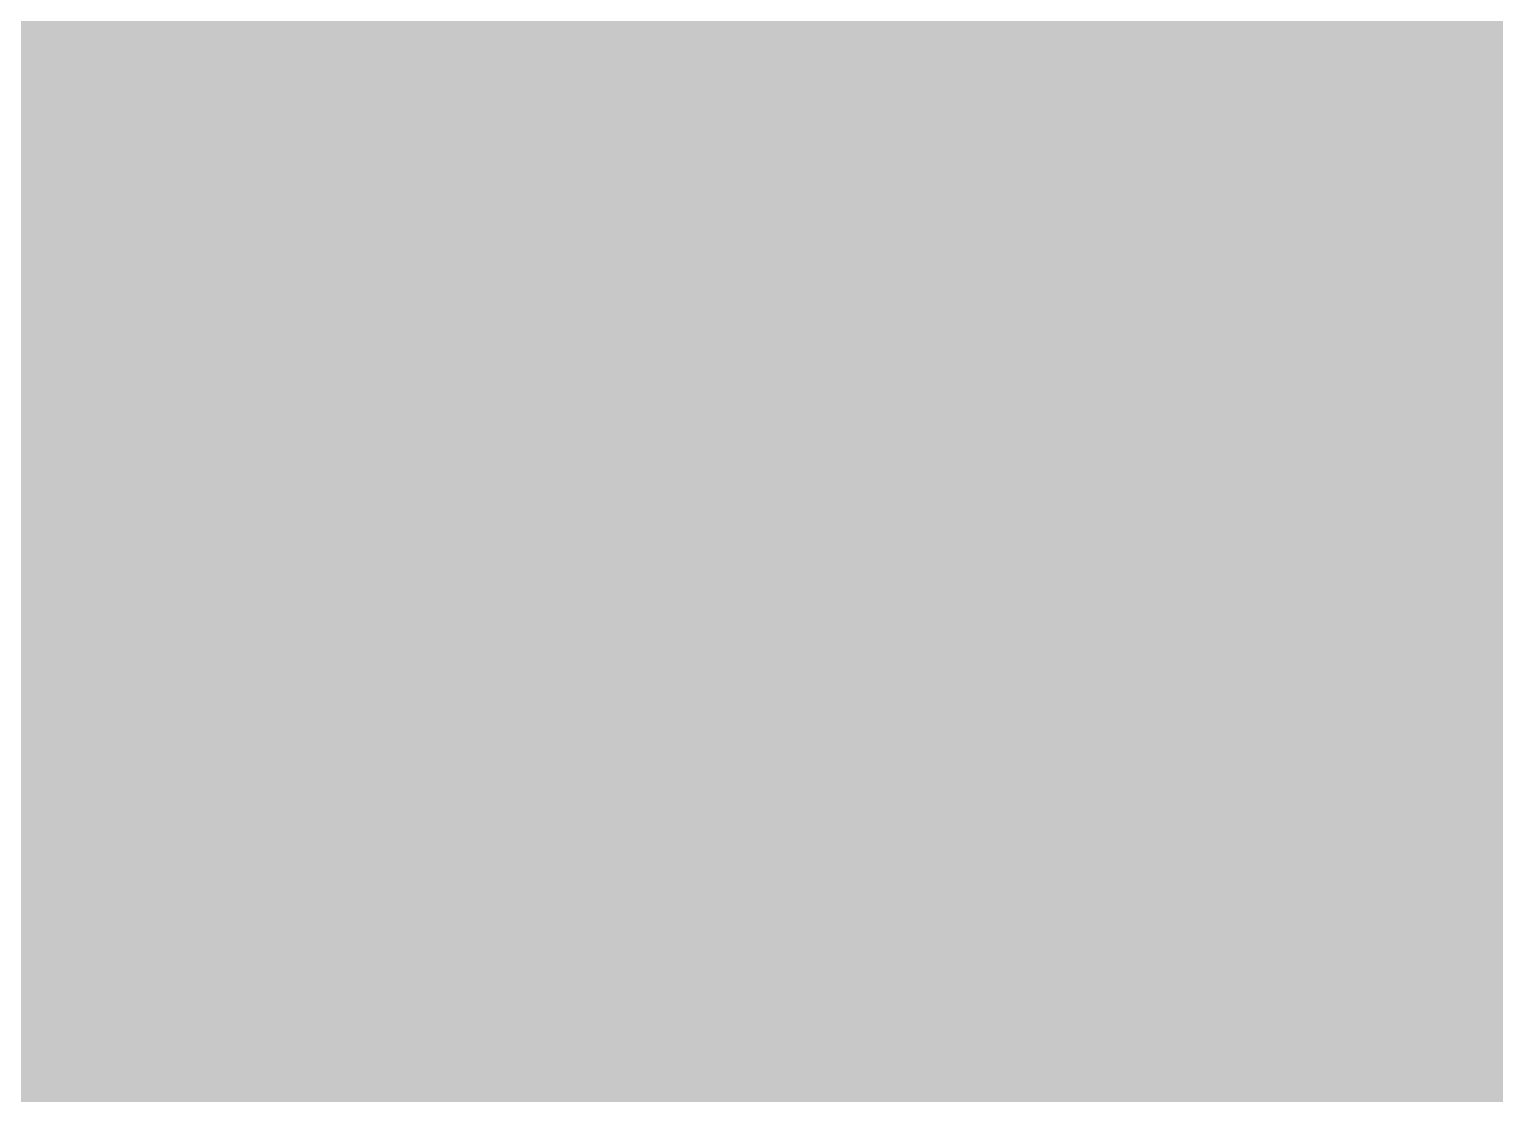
# Model space of a CAD drawing. Header units: inches. Extents: x 267136 to 306747, y 5028981 to 5062930.
# Drawn here: x 293007 to 296065, y 5034873 to 5037095 of the extents above; entities that cross this region are included whole.
import ezdxf

# ---------------------------------------------------------------- set-up
doc = ezdxf.new("R2010")
doc.units = ezdxf.units.IN
doc.header["$MEASUREMENT"] = 0

msp = doc.modelspace()

# ---------------------------------------------------------------- hatches: boundary and pattern name
for points in [[(293071.628, 5036894.067), (293006.47, 5036894.189), (292941.313, 5036894.312), (292876.155, 5036894.436), (292810.998, 5036894.56), (292745.84, 5036894.684), (292680.682, 5036894.81), (292615.525, 5036894.936), (292582.946, 5036894.998), (292583.081, 5036964.455), (292583.261, 5037057.062), (292583.441, 5037149.671), (292583.621, 5037242.279), (292616.198, 5037242.216), (292681.352, 5037242.09), (292811.66, 5037241.84), (292876.814, 5037241.716), (292941.968, 5037241.593), (293072.276, 5037241.349), (293072.104, 5037148.74), (293071.931, 5037056.132), (293071.758, 5036963.523), (293071.628, 5036894.067)], [(293560.31, 5036893.175), (293527.731, 5036893.232), (293462.574, 5036893.35), (293397.416, 5036893.468), (293332.259, 5036893.586), (293267.101, 5036893.706), (293201.943, 5036893.825), (293136.786, 5036893.946), (293071.628, 5036894.067), (293071.758, 5036963.523), (293071.931, 5037056.132), (293072.104, 5037148.74), (293072.276, 5037241.349), (293137.43, 5037241.228), (293202.584, 5037241.106), (293267.738, 5037240.986), (293332.892, 5037240.867), (293463.2, 5037240.631), (293528.354, 5037240.514), (293560.931, 5037240.455), (293560.766, 5037147.847), (293560.6, 5037055.239), (293560.435, 5036962.631), (293560.31, 5036893.175)], [(294048.992, 5036892.319), (293983.835, 5036892.431), (293918.677, 5036892.544), (293853.52, 5036892.657), (293723.204, 5036892.885), (293658.047, 5036893), (293592.889, 5036893.116), (293560.31, 5036893.175), (293560.435, 5036962.631), (293560.6, 5037055.239), (293560.766, 5037147.847), (293560.931, 5037240.455), (293593.509, 5037240.397), (293658.663, 5037240.281), (293723.816, 5037240.166), (293788.97, 5037240.052), (293854.125, 5037239.937), (293919.279, 5037239.824), (293984.433, 5037239.712), (294049.587, 5037239.601), (294049.428, 5037146.992), (294049.27, 5037054.384), (294049.111, 5036961.775), (294048.992, 5036892.319)], [(294537.675, 5036891.502), (294505.096, 5036891.556), (294439.938, 5036891.662), (294374.781, 5036891.771), (294309.623, 5036891.879), (294244.465, 5036891.988), (294179.308, 5036892.098), (294114.15, 5036892.208), (294048.992, 5036892.319), (294049.111, 5036961.775), (294049.27, 5037054.384), (294049.428, 5037146.992), (294049.587, 5037239.601), (294114.741, 5037239.489), (294245.049, 5037239.269), (294310.203, 5037239.16), (294375.357, 5037239.052), (294440.511, 5037238.943), (294505.665, 5037238.837), (294538.242, 5037238.783), (294538.09, 5037146.175), (294537.939, 5037053.566), (294537.788, 5036960.958), (294537.675, 5036891.502)], [(295026.357, 5036890.724), (294961.199, 5036890.825), (294896.042, 5036890.927), (294830.884, 5036891.03), (294765.726, 5036891.134), (294700.569, 5036891.238), (294635.411, 5036891.344), (294570.253, 5036891.449), (294537.675, 5036891.502), (294537.788, 5036960.958), (294537.939, 5037053.566), (294538.09, 5037146.175), (294538.242, 5037238.783), (294635.973, 5037238.624), (294701.127, 5037238.52), (294766.281, 5037238.415), (294831.435, 5037238.312), (294896.589, 5037238.208), (294961.743, 5037238.105), (295026.897, 5037238.004), (295026.753, 5037145.396), (295026.609, 5037052.787), (295026.465, 5036960.18), (295026.357, 5036890.724)], [(295515.039, 5036889.982), (295482.46, 5036890.03), (295417.302, 5036890.127), (295352.145, 5036890.225), (295286.987, 5036890.323), (295221.83, 5036890.422), (295156.672, 5036890.521), (295091.514, 5036890.622), (295026.357, 5036890.724), (295026.465, 5036960.18), (295026.609, 5037052.787), (295026.753, 5037145.396), (295026.897, 5037238.004), (295092.051, 5037237.903), (295222.359, 5037237.703), (295287.513, 5037237.604), (295417.821, 5037237.408), (295482.975, 5037237.312), (295515.552, 5037237.263), (295515.278, 5037052.047), (295515.142, 5036959.438), (295515.039, 5036889.982)], [(296003.721, 5036889.279), (295938.563, 5036889.37), (295873.406, 5036889.463), (295808.248, 5036889.556), (295743.091, 5036889.649), (295677.933, 5036889.743), (295612.775, 5036889.839), (295547.618, 5036889.934), (295515.039, 5036889.982), (295515.142, 5036959.438), (295515.278, 5037052.047), (295515.552, 5037237.263), (295548.129, 5037237.215), (295613.283, 5037237.119), (295678.437, 5037237.024), (295743.591, 5037236.931), (295808.745, 5037236.837), (295939.053, 5037236.651), (296004.207, 5037236.56), (296004.078, 5037143.952), (296003.948, 5037051.344), (296003.818, 5036958.735), (296003.721, 5036889.279)], [(296492.403, 5036888.614), (296459.824, 5036888.657), (296394.667, 5036888.744), (296329.509, 5036888.831), (296264.352, 5036888.92), (296134.036, 5036889.098), (296068.879, 5036889.188), (296003.721, 5036889.279), (296003.818, 5036958.735), (296003.948, 5037051.344), (296004.078, 5037143.952), (296004.207, 5037236.56), (296069.361, 5037236.469), (296199.669, 5037236.289), (296264.823, 5037236.2), (296329.977, 5037236.112), (296460.285, 5037235.938), (296492.862, 5037235.895), (296492.74, 5037143.287), (296492.617, 5037050.679), (296492.495, 5036958.07), (296492.403, 5036888.614)], [(293070.98, 5036546.787), (293005.819, 5036546.908), (292940.657, 5036547.031), (292875.496, 5036547.154), (292810.335, 5036547.278), (292680.013, 5036547.528), (292614.852, 5036547.654), (292582.271, 5036547.718), (292582.361, 5036594.021), (292582.541, 5036686.63), (292582.721, 5036779.238), (292582.901, 5036871.847), (292582.946, 5036894.998), (292615.525, 5036894.936), (292680.682, 5036894.81), (292745.84, 5036894.684), (292810.998, 5036894.56), (292876.155, 5036894.436), (292941.313, 5036894.312), (293006.47, 5036894.189), (293071.628, 5036894.067), (293071.585, 5036870.915), (293071.412, 5036778.308), (293071.239, 5036685.699), (293071.066, 5036593.091), (293070.98, 5036546.787)], [(293559.689, 5036545.894), (293527.109, 5036545.952), (293461.947, 5036546.069), (293396.786, 5036546.187), (293266.464, 5036546.425), (293201.302, 5036546.545), (293136.141, 5036546.665), (293070.98, 5036546.787), (293071.066, 5036593.091), (293071.239, 5036685.699), (293071.412, 5036778.308), (293071.585, 5036870.915), (293071.628, 5036894.067), (293136.786, 5036893.946), (293201.943, 5036893.825), (293267.101, 5036893.706), (293332.259, 5036893.586), (293397.416, 5036893.468), (293462.574, 5036893.35), (293527.731, 5036893.232), (293560.31, 5036893.175), (293560.269, 5036870.022), (293559.937, 5036684.806), (293559.772, 5036592.197), (293559.689, 5036545.894)], [(294048.398, 5036545.038), (293983.237, 5036545.15), (293852.915, 5036545.376), (293787.753, 5036545.49), (293722.592, 5036545.604), (293657.431, 5036545.72), (293592.27, 5036545.835), (293559.689, 5036545.894), (293559.772, 5036592.197), (293559.937, 5036684.806), (293560.269, 5036870.022), (293560.31, 5036893.175), (293592.889, 5036893.116), (293658.047, 5036893), (293723.204, 5036892.885), (293853.52, 5036892.657), (293918.677, 5036892.544), (293983.835, 5036892.431), (294048.992, 5036892.319), (294048.953, 5036869.167), (294048.794, 5036776.559), (294048.478, 5036591.343), (294048.398, 5036545.038)], [(294537.107, 5036544.222), (294504.527, 5036544.274), (294439.366, 5036544.382), (294374.204, 5036544.489), (294243.882, 5036544.707), (294178.721, 5036544.817), (294113.56, 5036544.928), (294048.398, 5036545.038), (294048.478, 5036591.343), (294048.794, 5036776.559), (294048.953, 5036869.167), (294048.992, 5036892.319), (294114.15, 5036892.208), (294179.308, 5036892.098), (294244.465, 5036891.988), (294309.623, 5036891.879), (294374.781, 5036891.771), (294439.938, 5036891.662), (294505.096, 5036891.556), (294537.675, 5036891.502), (294537.637, 5036868.351), (294537.486, 5036775.742), (294537.334, 5036683.134), (294537.183, 5036590.525), (294537.107, 5036544.222)], [(295025.817, 5036543.442), (294960.655, 5036543.544), (294895.494, 5036543.646), (294830.333, 5036543.749), (294765.172, 5036543.854), (294700.01, 5036543.958), (294634.849, 5036544.062), (294569.688, 5036544.168), (294537.107, 5036544.222), (294537.183, 5036590.525), (294537.334, 5036683.134), (294537.486, 5036775.742), (294537.637, 5036868.351), (294537.675, 5036891.502), (294570.253, 5036891.449), (294635.411, 5036891.344), (294700.569, 5036891.238), (294765.726, 5036891.134), (294830.884, 5036891.03), (294896.042, 5036890.927), (294961.199, 5036890.825), (295026.357, 5036890.724), (295026.321, 5036867.571), (295026.177, 5036774.963), (295026.033, 5036682.354), (295025.817, 5036543.442)], [(295514.526, 5036542.701), (295481.945, 5036542.75), (295351.623, 5036542.944), (295286.461, 5036543.042), (295221.3, 5036543.142), (295156.139, 5036543.241), (295090.978, 5036543.342), (295025.817, 5036543.442), (295026.033, 5036682.354), (295026.177, 5036774.963), (295026.321, 5036867.571), (295026.357, 5036890.724), (295091.514, 5036890.622), (295156.672, 5036890.521), (295221.83, 5036890.422), (295286.987, 5036890.323), (295352.145, 5036890.225), (295417.302, 5036890.127), (295482.46, 5036890.03), (295515.039, 5036889.982), (295515.005, 5036866.83), (295514.868, 5036774.222), (295514.731, 5036681.613), (295514.594, 5036589.006), (295514.526, 5036542.701)], [(296003.235, 5036541.998), (295938.074, 5036542.09), (295872.912, 5036542.182), (295742.59, 5036542.368), (295612.268, 5036542.558), (295547.106, 5036542.653), (295514.526, 5036542.701), (295514.594, 5036589.006), (295514.731, 5036681.613), (295514.868, 5036774.222), (295515.005, 5036866.83), (295515.039, 5036889.982), (295547.618, 5036889.934), (295612.775, 5036889.839), (295677.933, 5036889.743), (295743.091, 5036889.649), (295808.248, 5036889.556), (295873.406, 5036889.463), (295938.563, 5036889.37), (296003.721, 5036889.279), (296003.689, 5036866.127), (296003.559, 5036773.519), (296003.429, 5036680.91), (296003.3, 5036588.303), (296003.235, 5036541.998)], [(296491.944, 5036541.333), (296459.363, 5036541.376), (296394.202, 5036541.463), (296263.88, 5036541.639), (296198.719, 5036541.728), (296133.557, 5036541.817), (296068.396, 5036541.907), (296003.235, 5036541.998), (296003.3, 5036588.303), (296003.429, 5036680.91), (296003.559, 5036773.519), (296003.689, 5036866.127), (296003.721, 5036889.279), (296068.879, 5036889.188), (296134.036, 5036889.098), (296264.352, 5036888.92), (296329.509, 5036888.831), (296394.667, 5036888.744), (296459.824, 5036888.657), (296492.403, 5036888.614), (296492.373, 5036865.462), (296492.25, 5036772.854), (296492.128, 5036680.245), (296492.005, 5036587.638), (296491.944, 5036541.333)], [(293070.332, 5036199.506), (293005.167, 5036199.628), (292874.837, 5036199.874), (292809.673, 5036199.998), (292744.508, 5036200.122), (292614.178, 5036200.374), (292581.596, 5036200.437), (292581.821, 5036316.197), (292582.001, 5036408.806), (292582.271, 5036547.718), (292614.852, 5036547.654), (292680.013, 5036547.528), (292810.335, 5036547.278), (292875.496, 5036547.154), (292940.657, 5036547.031), (293005.819, 5036546.908), (293070.98, 5036546.787), (293070.894, 5036500.482), (293070.721, 5036407.874), (293070.548, 5036315.267), (293070.375, 5036222.658), (293070.332, 5036199.506)], [(293559.068, 5036198.613), (293526.486, 5036198.671), (293461.321, 5036198.788), (293396.156, 5036198.906), (293330.991, 5036199.025), (293265.826, 5036199.145), (293200.662, 5036199.265), (293135.497, 5036199.385), (293070.332, 5036199.506), (293070.375, 5036222.658), (293070.548, 5036315.267), (293070.721, 5036407.874), (293070.894, 5036500.482), (293070.98, 5036546.787), (293136.141, 5036546.665), (293201.302, 5036546.545), (293266.464, 5036546.425), (293396.786, 5036546.187), (293461.947, 5036546.069), (293527.109, 5036545.952), (293559.689, 5036545.894), (293559.606, 5036499.59), (293559.441, 5036406.981), (293559.109, 5036221.765), (293559.068, 5036198.613)], [(294047.804, 5036197.758), (293982.639, 5036197.87), (293917.475, 5036197.982), (293852.31, 5036198.096), (293787.145, 5036198.209), (293721.98, 5036198.323), (293656.815, 5036198.438), (293591.65, 5036198.555), (293559.068, 5036198.613), (293559.109, 5036221.765), (293559.441, 5036406.981), (293559.606, 5036499.59), (293559.689, 5036545.894), (293592.27, 5036545.835), (293657.431, 5036545.72), (293722.592, 5036545.604), (293787.753, 5036545.49), (293852.915, 5036545.376), (293983.237, 5036545.15), (294048.398, 5036545.038), (294048.319, 5036498.734), (294048.161, 5036406.126), (294048.002, 5036313.519), (294047.844, 5036220.91), (294047.804, 5036197.758)], [(294536.54, 5036196.94), (294503.958, 5036196.994), (294438.793, 5036197.102), (294373.628, 5036197.209), (294308.464, 5036197.317), (294243.299, 5036197.427), (294178.134, 5036197.536), (294112.969, 5036197.646), (294047.804, 5036197.758), (294047.844, 5036220.91), (294048.002, 5036313.519), (294048.161, 5036406.126), (294048.319, 5036498.734), (294048.398, 5036545.038), (294113.56, 5036544.928), (294178.721, 5036544.817), (294243.882, 5036544.707), (294374.204, 5036544.489), (294439.366, 5036544.382), (294504.527, 5036544.274), (294537.107, 5036544.222), (294537.032, 5036497.917), (294536.881, 5036405.31), (294536.729, 5036312.701), (294536.578, 5036220.093), (294536.54, 5036196.94)], [(295025.277, 5036196.162), (294960.112, 5036196.264), (294894.947, 5036196.366), (294764.617, 5036196.572), (294699.452, 5036196.677), (294634.288, 5036196.782), (294569.123, 5036196.888), (294536.54, 5036196.94), (294536.578, 5036220.093), (294536.729, 5036312.701), (294536.881, 5036405.31), (294537.032, 5036497.917), (294537.107, 5036544.222), (294569.688, 5036544.168), (294634.849, 5036544.062), (294700.01, 5036543.958), (294765.172, 5036543.854), (294830.333, 5036543.749), (294895.494, 5036543.646), (294960.655, 5036543.544), (295025.817, 5036543.442), (295025.745, 5036497.139), (295025.601, 5036404.53), (295025.457, 5036311.922), (295025.313, 5036219.313), (295025.277, 5036196.162)], [(295514.013, 5036195.421), (295481.43, 5036195.469), (295416.265, 5036195.565), (295351.101, 5036195.663), (295285.936, 5036195.762), (295220.771, 5036195.86), (295155.606, 5036195.96), (295090.441, 5036196.061), (295025.277, 5036196.162), (295025.313, 5036219.313), (295025.457, 5036311.922), (295025.601, 5036404.53), (295025.745, 5036497.139), (295025.817, 5036543.442), (295090.978, 5036543.342), (295156.139, 5036543.241), (295221.3, 5036543.142), (295286.461, 5036543.042), (295351.623, 5036542.944), (295481.945, 5036542.75), (295514.526, 5036542.701), (295514.457, 5036496.397), (295514.321, 5036403.789), (295514.184, 5036311.181), (295514.047, 5036218.572), (295514.013, 5036195.421)], [(296002.749, 5036194.718), (295937.584, 5036194.81), (295872.419, 5036194.901), (295807.254, 5036194.994), (295742.09, 5036195.088), (295676.925, 5036195.183), (295611.76, 5036195.277), (295546.595, 5036195.373), (295514.013, 5036195.421), (295514.047, 5036218.572), (295514.184, 5036311.181), (295514.321, 5036403.789), (295514.457, 5036496.397), (295514.526, 5036542.701), (295547.106, 5036542.653), (295612.268, 5036542.558), (295742.59, 5036542.368), (295872.912, 5036542.182), (295938.074, 5036542.09), (296003.235, 5036541.998), (296003.17, 5036495.694), (296003.041, 5036403.086), (296002.781, 5036217.87), (296002.749, 5036194.718)], [(296491.485, 5036194.053), (296458.903, 5036194.096), (296393.738, 5036194.183), (296328.573, 5036194.271), (296263.408, 5036194.358), (296198.243, 5036194.447), (296133.079, 5036194.536), (296002.749, 5036194.718), (296002.781, 5036217.87), (296003.041, 5036403.086), (296003.17, 5036495.694), (296003.235, 5036541.998), (296068.396, 5036541.907), (296133.557, 5036541.817), (296198.719, 5036541.728), (296263.88, 5036541.639), (296394.202, 5036541.463), (296459.363, 5036541.376), (296491.944, 5036541.333), (296491.883, 5036495.029), (296491.76, 5036402.421), (296491.638, 5036309.812), (296491.516, 5036217.205), (296491.485, 5036194.053)], [(293069.684, 5035852.226), (293004.515, 5035852.348), (292939.347, 5035852.471), (292874.178, 5035852.594), (292743.842, 5035852.842), (292678.673, 5035852.968), (292613.505, 5035853.094), (292580.921, 5035853.156), (292581.101, 5035945.765), (292581.596, 5036200.437), (292614.178, 5036200.374), (292744.508, 5036200.122), (292809.673, 5036199.998), (292874.837, 5036199.874), (293005.167, 5036199.628), (293070.332, 5036199.506), (293070.202, 5036130.05), (293070.03, 5036037.441), (293069.857, 5035944.834), (293069.684, 5035852.226)], [(293558.447, 5035851.333), (293525.863, 5035851.391), (293460.694, 5035851.508), (293395.526, 5035851.626), (293330.357, 5035851.744), (293265.189, 5035851.864), (293200.021, 5035851.983), (293134.852, 5035852.104), (293069.684, 5035852.226), (293069.857, 5035944.834), (293070.03, 5036037.441), (293070.202, 5036130.05), (293070.332, 5036199.506), (293135.497, 5036199.385), (293200.662, 5036199.265), (293265.826, 5036199.145), (293330.991, 5036199.025), (293396.156, 5036198.906), (293461.321, 5036198.788), (293526.486, 5036198.671), (293559.068, 5036198.613), (293558.944, 5036129.157), (293558.778, 5036036.549), (293558.613, 5035943.94), (293558.447, 5035851.333)], [(294047.21, 5035850.478), (293982.042, 5035850.589), (293916.873, 5035850.702), (293851.705, 5035850.815), (293786.536, 5035850.929), (293721.368, 5035851.043), (293656.2, 5035851.158), (293591.031, 5035851.274), (293558.447, 5035851.333), (293558.613, 5035943.94), (293558.778, 5036036.549), (293558.944, 5036129.157), (293559.068, 5036198.613), (293591.65, 5036198.555), (293656.815, 5036198.438), (293721.98, 5036198.323), (293787.145, 5036198.209), (293852.31, 5036198.096), (293917.475, 5036197.982), (293982.639, 5036197.87), (294047.804, 5036197.758), (294047.685, 5036128.302), (294047.527, 5036035.693), (294047.369, 5035943.086), (294047.21, 5035850.478)], [(294535.973, 5035849.66), (294503.389, 5035849.714), (294438.221, 5035849.821), (294373.052, 5035849.929), (294307.884, 5035850.037), (294242.715, 5035850.146), (294112.379, 5035850.366), (294047.21, 5035850.478), (294047.369, 5035943.086), (294047.527, 5036035.693), (294047.685, 5036128.302), (294047.804, 5036197.758), (294112.969, 5036197.646), (294178.134, 5036197.536), (294243.299, 5036197.427), (294308.464, 5036197.317), (294373.628, 5036197.209), (294438.793, 5036197.102), (294503.958, 5036196.994), (294536.54, 5036196.94), (294536.427, 5036127.484), (294536.276, 5036034.877), (294536.125, 5035942.269), (294535.973, 5035849.66)], [(295024.736, 5035848.882), (294959.568, 5035848.983), (294894.4, 5035849.085), (294829.231, 5035849.188), (294764.063, 5035849.292), (294698.894, 5035849.396), (294633.726, 5035849.502), (294568.557, 5035849.607), (294535.973, 5035849.66), (294536.125, 5035942.269), (294536.276, 5036034.877), (294536.427, 5036127.484), (294536.54, 5036196.94), (294569.123, 5036196.888), (294634.288, 5036196.782), (294699.452, 5036196.677), (294764.617, 5036196.572), (294894.947, 5036196.366), (295025.277, 5036196.162), (295025.169, 5036126.706), (295025.024, 5036034.098), (295024.88, 5035941.489), (295024.736, 5035848.882)], [(295513.5, 5035848.141), (295480.915, 5035848.188), (295415.747, 5035848.285), (295350.579, 5035848.383), (295285.41, 5035848.481), (295220.242, 5035848.58), (295155.073, 5035848.68), (295089.905, 5035848.78), (295024.736, 5035848.882), (295024.88, 5035941.489), (295025.024, 5036034.098), (295025.169, 5036126.706), (295025.277, 5036196.162), (295090.441, 5036196.061), (295155.606, 5036195.96), (295220.771, 5036195.86), (295285.936, 5036195.762), (295351.101, 5036195.663), (295416.265, 5036195.565), (295481.43, 5036195.469), (295514.013, 5036195.421), (295513.91, 5036125.965), (295513.773, 5036033.356), (295513.636, 5035940.748), (295513.5, 5035848.141)], [(296002.263, 5035847.437), (295937.094, 5035847.528), (295806.758, 5035847.714), (295741.589, 5035847.808), (295676.421, 5035847.901), (295611.252, 5035847.997), (295546.084, 5035848.092), (295513.5, 5035848.141), (295513.636, 5035940.748), (295513.773, 5036033.356), (295513.91, 5036125.965), (295514.013, 5036195.421), (295546.595, 5036195.373), (295611.76, 5036195.277), (295676.925, 5036195.183), (295742.09, 5036195.088), (295807.254, 5036194.994), (295872.419, 5036194.901), (295937.584, 5036194.81), (296002.749, 5036194.718), (296002.652, 5036125.262), (296002.522, 5036032.653), (296002.392, 5035940.045), (296002.263, 5035847.437)], [(296491.026, 5035846.772), (296458.442, 5035846.815), (296393.273, 5035846.902), (296328.105, 5035846.989), (296262.936, 5035847.078), (296132.6, 5035847.256), (296067.431, 5035847.347), (296002.263, 5035847.437), (296002.392, 5035940.045), (296002.522, 5036032.653), (296002.652, 5036125.262), (296002.749, 5036194.718), (296133.079, 5036194.536), (296198.243, 5036194.447), (296263.408, 5036194.358), (296328.573, 5036194.271), (296393.738, 5036194.183), (296458.903, 5036194.096), (296491.485, 5036194.053), (296491.393, 5036124.597), (296491.271, 5036031.988), (296491.148, 5035939.38), (296491.026, 5035846.772)], [(293069.036, 5035504.945), (293003.864, 5035505.067), (292873.52, 5035505.313), (292808.348, 5035505.437), (292678.004, 5035505.687), (292612.832, 5035505.813), (292580.246, 5035505.877), (292580.381, 5035575.333), (292580.561, 5035667.94), (292580.741, 5035760.549), (292580.921, 5035853.156), (292613.505, 5035853.094), (292678.673, 5035852.968), (292743.842, 5035852.842), (292874.178, 5035852.594), (292939.347, 5035852.471), (293004.515, 5035852.348), (293069.684, 5035852.226), (293069.511, 5035759.617), (293069.338, 5035667.01), (293069.165, 5035574.401), (293069.036, 5035504.945)], [(293557.826, 5035504.053), (293525.24, 5035504.11), (293394.896, 5035504.346), (293199.38, 5035504.703), (293069.036, 5035504.945), (293069.165, 5035574.401), (293069.338, 5035667.01), (293069.511, 5035759.617), (293069.684, 5035852.226), (293134.852, 5035852.104), (293200.021, 5035851.983), (293265.189, 5035851.864), (293330.357, 5035851.744), (293395.526, 5035851.626), (293460.694, 5035851.508), (293525.863, 5035851.391), (293558.447, 5035851.333), (293558.281, 5035758.725), (293558.116, 5035666.116), (293557.95, 5035573.509), (293557.826, 5035504.053)], [(294046.616, 5035503.197), (293981.444, 5035503.31), (293916.272, 5035503.422), (293785.928, 5035503.648), (293655.584, 5035503.878), (293590.412, 5035503.994), (293557.826, 5035504.053), (293557.95, 5035573.509), (293558.116, 5035666.116), (293558.281, 5035758.725), (293558.447, 5035851.333), (293591.031, 5035851.274), (293656.2, 5035851.158), (293721.368, 5035851.043), (293786.536, 5035850.929), (293851.705, 5035850.815), (293916.873, 5035850.702), (293982.042, 5035850.589), (294047.21, 5035850.478), (294047.052, 5035757.869), (294046.893, 5035665.262), (294046.735, 5035572.653), (294046.616, 5035503.197)], [(294535.406, 5035502.38), (294502.82, 5035502.434), (294372.476, 5035502.648), (294242.132, 5035502.866), (294111.788, 5035503.086), (294046.616, 5035503.197), (294046.735, 5035572.653), (294046.893, 5035665.262), (294047.052, 5035757.869), (294047.21, 5035850.478), (294112.379, 5035850.366), (294242.715, 5035850.146), (294307.884, 5035850.037), (294373.052, 5035849.929), (294438.221, 5035849.821), (294503.389, 5035849.714), (294535.973, 5035849.66), (294535.822, 5035757.053), (294535.671, 5035664.444), (294535.52, 5035571.836), (294535.406, 5035502.38)], [(295024.196, 5035501.602), (294959.024, 5035501.703), (294893.852, 5035501.806), (294828.68, 5035501.908), (294698.336, 5035502.116), (294633.164, 5035502.222), (294567.992, 5035502.327), (294535.406, 5035502.38), (294535.52, 5035571.836), (294535.671, 5035664.444), (294535.822, 5035757.053), (294535.973, 5035849.66), (294568.557, 5035849.607), (294633.726, 5035849.502), (294698.894, 5035849.396), (294764.063, 5035849.292), (294829.231, 5035849.188), (294894.4, 5035849.085), (294959.568, 5035848.983), (295024.736, 5035848.882), (295024.592, 5035756.273), (295024.448, 5035663.665), (295024.304, 5035571.058), (295024.196, 5035501.602)], [(295512.987, 5035500.86), (295480.401, 5035500.908), (295415.229, 5035501.005), (295284.885, 5035501.201), (295219.713, 5035501.3), (295154.54, 5035501.399), (295089.368, 5035501.5), (295024.196, 5035501.602), (295024.304, 5035571.058), (295024.448, 5035663.665), (295024.592, 5035756.273), (295024.736, 5035848.882), (295089.905, 5035848.78), (295155.073, 5035848.68), (295220.242, 5035848.58), (295285.41, 5035848.481), (295350.579, 5035848.383), (295415.747, 5035848.285), (295480.915, 5035848.188), (295513.5, 5035848.141), (295513.363, 5035755.532), (295513.089, 5035570.316), (295512.987, 5035500.86)], [(296001.777, 5035500.157), (295936.605, 5035500.249), (295871.433, 5035500.341), (295741.089, 5035500.527), (295675.917, 5035500.621), (295610.745, 5035500.717), (295545.573, 5035500.812), (295512.987, 5035500.86), (295513.089, 5035570.316), (295513.363, 5035755.532), (295513.5, 5035848.141), (295546.084, 5035848.092), (295611.252, 5035847.997), (295676.421, 5035847.901), (295741.589, 5035847.808), (295806.758, 5035847.714), (295937.094, 5035847.528), (296002.263, 5035847.437), (296002.133, 5035754.829), (296002.004, 5035662.221), (296001.874, 5035569.613), (296001.777, 5035500.157)], [(296490.567, 5035499.492), (296457.981, 5035499.535), (296327.637, 5035499.709), (296132.121, 5035499.976), (296066.949, 5035500.066), (296001.777, 5035500.157), (296001.874, 5035569.613), (296002.004, 5035662.221), (296002.133, 5035754.829), (296002.263, 5035847.437), (296067.431, 5035847.347), (296132.6, 5035847.256), (296262.936, 5035847.078), (296328.105, 5035846.989), (296393.273, 5035846.902), (296458.442, 5035846.815), (296491.026, 5035846.772), (296490.904, 5035754.164), (296490.781, 5035661.556), (296490.659, 5035568.948), (296490.567, 5035499.492)], [(293068.388, 5035157.665), (293003.212, 5035157.787), (292938.037, 5035157.91), (292872.861, 5035158.033), (292807.685, 5035158.157), (292742.51, 5035158.282), (292677.334, 5035158.407), (292612.158, 5035158.533), (292579.571, 5035158.597), (292579.661, 5035204.9), (292579.841, 5035297.509), (292580.021, 5035390.116), (292580.201, 5035482.725), (292580.246, 5035505.877), (292612.832, 5035505.813), (292678.004, 5035505.687), (292808.348, 5035505.437), (292873.52, 5035505.313), (293003.864, 5035505.067), (293069.036, 5035504.945), (293068.993, 5035481.793), (293068.82, 5035389.186), (293068.647, 5035296.577), (293068.474, 5035203.97), (293068.388, 5035157.665)], [(293557.205, 5035156.772), (293524.617, 5035156.831), (293459.441, 5035156.948), (293394.266, 5035157.065), (293329.09, 5035157.185), (293263.915, 5035157.304), (293133.563, 5035157.544), (293068.388, 5035157.665), (293068.474, 5035203.97), (293068.647, 5035296.577), (293068.82, 5035389.186), (293068.993, 5035481.793), (293069.036, 5035504.945), (293199.38, 5035504.703), (293394.896, 5035504.346), (293525.24, 5035504.11), (293557.826, 5035504.053), (293557.785, 5035480.9), (293557.619, 5035388.292), (293557.453, 5035295.685), (293557.288, 5035203.076), (293557.205, 5035156.772)], [(294046.022, 5035155.917), (293980.846, 5035156.029), (293915.671, 5035156.142), (293850.495, 5035156.255), (293785.32, 5035156.368), (293720.144, 5035156.483), (293654.968, 5035156.599), (293589.793, 5035156.714), (293557.205, 5035156.772), (293557.288, 5035203.076), (293557.453, 5035295.685), (293557.619, 5035388.292), (293557.785, 5035480.9), (293557.826, 5035504.053), (293590.412, 5035503.994), (293655.584, 5035503.878), (293785.928, 5035503.648), (293916.272, 5035503.422), (293981.444, 5035503.31), (294046.616, 5035503.197), (294046.577, 5035480.045), (294046.418, 5035387.437), (294046.26, 5035294.829), (294046.101, 5035202.222), (294046.022, 5035155.917)], [(294534.839, 5035155.101), (294502.251, 5035155.153), (294437.076, 5035155.261), (294371.9, 5035155.368), (294306.725, 5035155.477), (294176.373, 5035155.695), (294111.198, 5035155.806), (294046.022, 5035155.917), (294046.101, 5035202.222), (294046.26, 5035294.829), (294046.418, 5035387.437), (294046.577, 5035480.045), (294046.616, 5035503.197), (294111.788, 5035503.086), (294242.132, 5035502.866), (294372.476, 5035502.648), (294502.82, 5035502.434), (294535.406, 5035502.38), (294535.369, 5035479.229), (294535.217, 5035386.62), (294534.915, 5035201.404), (294534.839, 5035155.101)], [(295023.656, 5035154.321), (294958.481, 5035154.423), (294893.305, 5035154.525), (294828.13, 5035154.628), (294762.954, 5035154.731), (294697.778, 5035154.836), (294632.603, 5035154.941), (294567.427, 5035155.047), (294534.839, 5035155.101), (294534.915, 5035201.404), (294535.217, 5035386.62), (294535.369, 5035479.229), (294535.406, 5035502.38), (294567.992, 5035502.327), (294633.164, 5035502.222), (294698.336, 5035502.116), (294828.68, 5035501.908), (294893.852, 5035501.806), (294959.024, 5035501.703), (295024.196, 5035501.602), (295024.16, 5035478.449), (295023.728, 5035200.625), (295023.656, 5035154.321)], [(295512.474, 5035153.58), (295479.886, 5035153.628), (295414.71, 5035153.726), (295349.535, 5035153.823), (295284.359, 5035153.921), (295219.183, 5035154.021), (295154.008, 5035154.12), (295088.832, 5035154.22), (295023.656, 5035154.321), (295024.016, 5035385.841), (295024.16, 5035478.449), (295024.196, 5035501.602), (295089.368, 5035501.5), (295154.54, 5035501.399), (295219.713, 5035501.3), (295284.885, 5035501.201), (295415.229, 5035501.005), (295480.401, 5035500.908), (295512.987, 5035500.86), (295512.952, 5035477.708), (295512.816, 5035385.1), (295512.542, 5035199.884), (295512.474, 5035153.58)], [(296001.291, 5035152.877), (295936.115, 5035152.969), (295870.94, 5035153.061), (295805.764, 5035153.153), (295740.588, 5035153.247), (295675.413, 5035153.342), (295545.061, 5035153.532), (295512.474, 5035153.58), (295512.542, 5035199.884), (295512.816, 5035385.1), (295512.952, 5035477.708), (295512.987, 5035500.86), (295545.573, 5035500.812), (295610.745, 5035500.717), (295675.917, 5035500.621), (295741.089, 5035500.527), (295871.433, 5035500.341), (296001.777, 5035500.157), (296001.744, 5035477.005), (296001.615, 5035384.397), (296001.485, 5035291.789), (296001.356, 5035199.181), (296001.291, 5035152.877)], [(296490.108, 5035152.212), (296457.52, 5035152.255), (296392.345, 5035152.342), (296261.993, 5035152.518), (296196.818, 5035152.606), (296066.466, 5035152.786), (296001.291, 5035152.877), (296001.356, 5035199.181), (296001.485, 5035291.789), (296001.615, 5035384.397), (296001.744, 5035477.005), (296001.777, 5035500.157), (296066.949, 5035500.066), (296132.121, 5035499.976), (296327.637, 5035499.709), (296457.981, 5035499.535), (296490.567, 5035499.492), (296490.536, 5035476.34), (296490.292, 5035291.124), (296490.169, 5035198.516), (296490.108, 5035152.212)], [(293067.74, 5034810.386), (293002.561, 5034810.508), (292937.381, 5034810.63), (292741.844, 5034811.002), (292676.665, 5034811.127), (292611.485, 5034811.254), (292578.896, 5034811.316), (292578.941, 5034834.469), (292579.121, 5034927.076), (292579.301, 5035019.685), (292579.571, 5035158.597), (292612.158, 5035158.533), (292677.334, 5035158.407), (292742.51, 5035158.282), (292807.685, 5035158.157), (292872.861, 5035158.033), (292938.037, 5035157.91), (293003.212, 5035157.787), (293068.388, 5035157.665), (293068.302, 5035111.361), (293068.129, 5035018.754), (293067.956, 5034926.146), (293067.783, 5034833.537), (293067.74, 5034810.386)], [(293556.584, 5034809.492), (293523.994, 5034809.551), (293458.815, 5034809.668), (293328.457, 5034809.904), (293263.278, 5034810.023), (293198.098, 5034810.144), (293067.74, 5034810.386), (293067.783, 5034833.537), (293067.956, 5034926.146), (293068.129, 5035018.754), (293068.302, 5035111.361), (293068.388, 5035157.665), (293133.563, 5035157.544), (293263.915, 5035157.304), (293329.09, 5035157.185), (293394.266, 5035157.065), (293459.441, 5035156.948), (293524.617, 5035156.831), (293557.205, 5035156.772), (293557.122, 5035110.469), (293556.957, 5035017.86), (293556.791, 5034925.253), (293556.625, 5034832.645), (293556.584, 5034809.492)], [(294045.428, 5034808.638), (293980.249, 5034808.749), (293915.07, 5034808.861), (293849.89, 5034808.975), (293719.532, 5034809.203), (293654.353, 5034809.318), (293589.174, 5034809.435), (293556.584, 5034809.492), (293556.625, 5034832.645), (293556.791, 5034925.253), (293556.957, 5035017.86), (293557.122, 5035110.469), (293557.205, 5035156.772), (293589.793, 5035156.714), (293654.968, 5035156.599), (293720.144, 5035156.483), (293785.32, 5035156.368), (293850.495, 5035156.255), (293915.671, 5035156.142), (293980.846, 5035156.029), (294046.022, 5035155.917), (294045.943, 5035109.613), (294045.785, 5035017.005), (294045.626, 5034924.397), (294045.468, 5034831.789), (294045.428, 5034808.638)], [(294534.272, 5034807.82), (294501.683, 5034807.874), (294436.503, 5034807.98), (294371.324, 5034808.089), (294306.145, 5034808.197), (294240.966, 5034808.306), (294175.787, 5034808.416), (294110.607, 5034808.526), (294045.428, 5034808.638), (294045.468, 5034831.789), (294045.626, 5034924.397), (294045.785, 5035017.005), (294045.943, 5035109.613), (294046.022, 5035155.917), (294111.198, 5035155.806), (294176.373, 5035155.695), (294306.725, 5035155.477), (294371.9, 5035155.368), (294437.076, 5035155.261), (294502.251, 5035155.153), (294534.839, 5035155.101), (294534.764, 5035108.796), (294534.612, 5035016.188), (294534.461, 5034923.58), (294534.31, 5034830.973), (294534.272, 5034807.82)], [(295023.116, 5034807.041), (294957.937, 5034807.143), (294892.758, 5034807.245), (294827.579, 5034807.349), (294762.4, 5034807.452), (294697.22, 5034807.557), (294632.041, 5034807.661), (294566.862, 5034807.768), (294534.272, 5034807.82), (294534.31, 5034830.973), (294534.461, 5034923.58), (294534.612, 5035016.188), (294534.764, 5035108.796), (294534.839, 5035155.101), (294567.427, 5035155.047), (294632.603, 5035154.941), (294697.778, 5035154.836), (294762.954, 5035154.731), (294828.13, 5035154.628), (294893.305, 5035154.525), (294958.481, 5035154.423), (295023.656, 5035154.321), (295023.584, 5035108.018), (295023.44, 5035015.409), (295023.116, 5034807.041)], [(295511.961, 5034806.3), (295479.371, 5034806.349), (295414.192, 5034806.445), (295349.013, 5034806.543), (295283.833, 5034806.642), (295218.654, 5034806.74), (295088.296, 5034806.94), (295023.116, 5034807.041), (295023.44, 5035015.409), (295023.584, 5035108.018), (295023.656, 5035154.321), (295088.832, 5035154.22), (295154.008, 5035154.12), (295219.183, 5035154.021), (295284.359, 5035153.921), (295349.535, 5035153.823), (295414.71, 5035153.726), (295479.886, 5035153.628), (295512.474, 5035153.58), (295512.405, 5035107.276), (295512.268, 5035014.668), (295512.132, 5034922.061), (295511.995, 5034829.452), (295511.961, 5034806.3)], [(296000.805, 5034805.598), (295935.626, 5034805.688), (295870.446, 5034805.781), (295805.267, 5034805.874), (295674.909, 5034806.062), (295609.729, 5034806.156), (295544.55, 5034806.252), (295511.961, 5034806.3), (295511.995, 5034829.452), (295512.132, 5034922.061), (295512.268, 5035014.668), (295512.405, 5035107.276), (295512.474, 5035153.58), (295545.061, 5035153.532), (295675.413, 5035153.342), (295740.588, 5035153.247), (295805.764, 5035153.153), (295870.94, 5035153.061), (295936.115, 5035152.969), (296001.291, 5035152.877), (296001.226, 5035106.573), (296001.096, 5035013.965), (296000.967, 5034921.357), (296000.837, 5034828.749), (296000.805, 5034805.598)], [(296489.649, 5034804.933), (296457.059, 5034804.976), (296391.88, 5034805.062), (296326.701, 5034805.149), (296261.522, 5034805.237), (296196.342, 5034805.326), (296065.984, 5034805.506), (296000.805, 5034805.598), (296000.837, 5034828.749), (296000.967, 5034921.357), (296001.096, 5035013.965), (296001.226, 5035106.573), (296001.291, 5035152.877), (296066.466, 5035152.786), (296196.818, 5035152.606), (296261.993, 5035152.518), (296392.345, 5035152.342), (296457.52, 5035152.255), (296490.108, 5035152.212), (296490.047, 5035105.908), (296489.924, 5035013.3), (296489.68, 5034828.084), (296489.649, 5034804.933)]]:
    msp.add_hatch(color=256).paths.add_polyline_path(points, flags=0)

doc.saveas('drawing.dxf')
